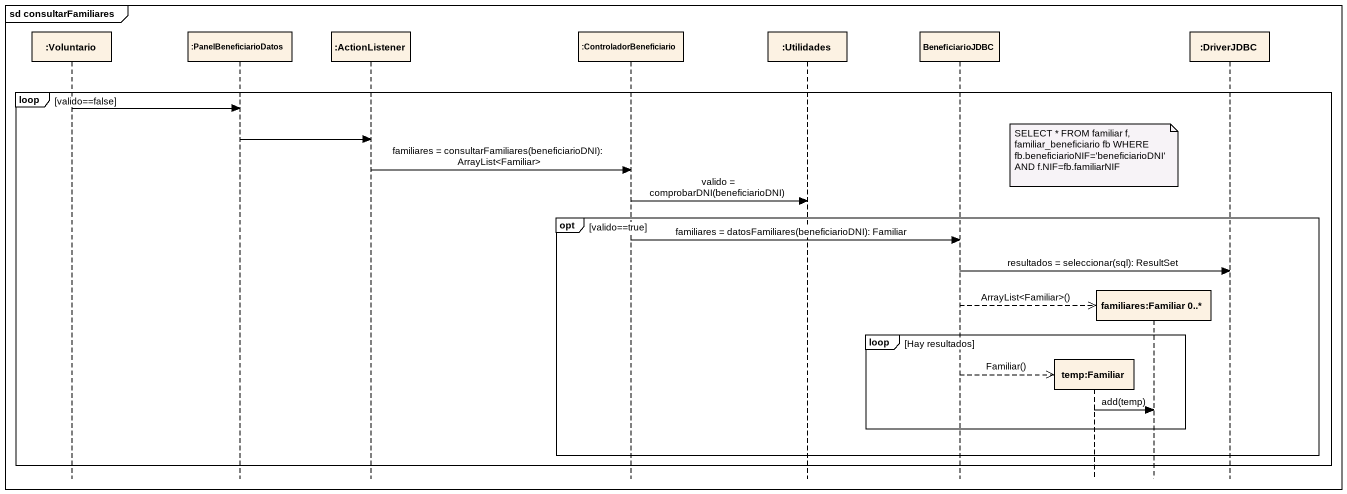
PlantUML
@startuml
mainframe sd consultarFamiliares
hide footbox
participant ":Voluntario" as Voluntario
participant ":PanelBeneficiarioDatos" as PanelBeneficiarioDatos
participant ":ActionListener" as ActionListener
participant ":ControladorBeneficiario" as ControladorBeneficiario
participant ":Utilidades" as Utilidades
participant BeneficiarioJDBC
participant "temp:Familiar" as temp_Familiar
participant "familiares:Familiar 0..*" as familiares_Familiar_0
participant ":DriverJDBC" as DriverJDBC

loop valido==false
  Voluntario -> PanelBeneficiarioDatos
  PanelBeneficiarioDatos -> ActionListener
  note over temp_Familiar : SELECT * FROM familiar f, familiar_beneficiario fb WHERE fb.beneficiarioNIF='beneficiarioDNI' AND f.NIF=fb.familiarNIF
  ActionListener -> ControladorBeneficiario : familiares = consultarFamiliares(beneficiarioDNI): ArrayList<Familiar>
  ControladorBeneficiario -> Utilidades : valido = comprobarDNI(beneficiarioDNI)
  opt valido==true
    ControladorBeneficiario -> BeneficiarioJDBC : familiares = datosFamiliares(beneficiarioDNI): Familiar
    BeneficiarioJDBC -> DriverJDBC : resultados = seleccionar(sql): ResultSet
    BeneficiarioJDBC -->> familiares_Familiar_0 ** : ArrayList<Familiar>()
    loop Hay resultados
      BeneficiarioJDBC -->> temp_Familiar ** : Familiar()
      temp_Familiar -> familiares_Familiar_0 : add(temp)
    end
  end
end
@enduml
